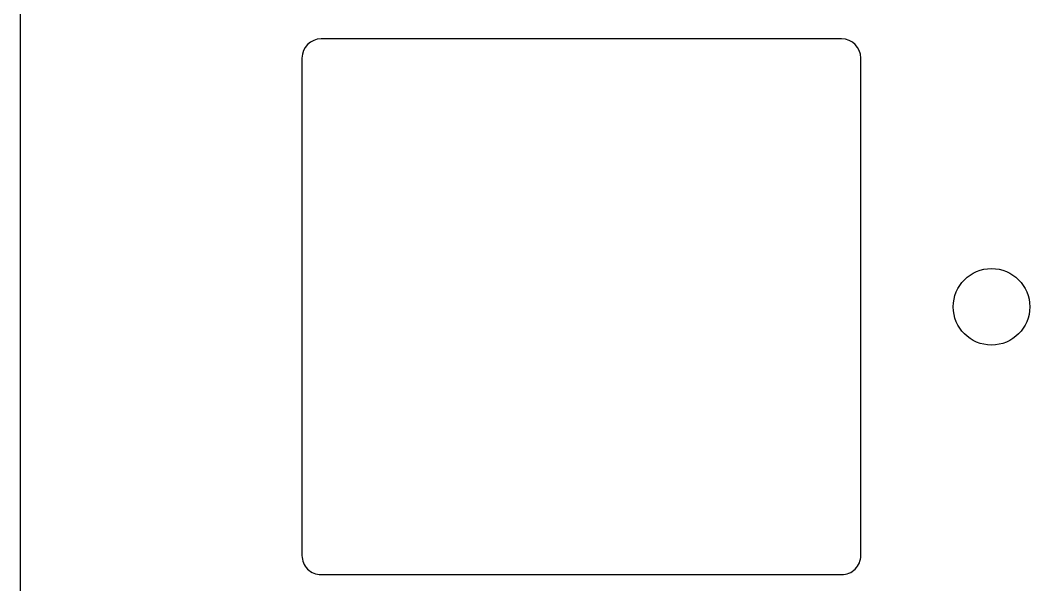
# Model space of a CAD drawing. Header units: millimetres. Extents: x -10 to 277, y -95 to 18.
# Drawn here: x -9.9 to 16.48, y -83.47 to -68.71 of the extents above; entities that cross this region are included whole.
import ezdxf

# ---------------------------------------------------------------- set-up
doc = ezdxf.new("R2010")
doc.units = ezdxf.units.MM
doc.header["$MEASUREMENT"] = 0
doc.layers.add('Edge.Cuts', color=53, linetype='CONTINUOUS')

msp = doc.modelspace()

# ---------------------------------------------------------------- linework, layer by layer
at = {"layer": 'Edge.Cuts', "linetype": 'Continuous'}
for p, q in [((-9.9, 16.026), (-9.9, -93.226)), ((11.5625, -69.2), (-2.037499, -69.2)), ((-2.5375, -69.700001), (-2.5375, -82.699999)), ((12.0625, -82.7), (12.0625, -69.7)), ((-2.037499, -83.2), (11.5625, -83.2))]:
    msp.add_line(p, q, dxfattribs=at)
at = {"layer": 'Edge.Cuts'}
msp.add_circle((15.478125, -76.2), 1, dxfattribs=at)
for centre, radius, start, end in [((-2.037478, -69.700041), 0.500022, 90.0024062, 179.9954165), ((11.562522, -69.700041), 0.500041, 0.0046985, 90.0025208), ((-2.037478, -82.700041), 0.499959, 179.9951874, 269.9975934), ((11.562522, -82.700041), 0.499978, 269.9974788, 0.0046985)]:
    msp.add_arc(centre, radius, start, end, dxfattribs=at)

doc.saveas('drawing.dxf')
